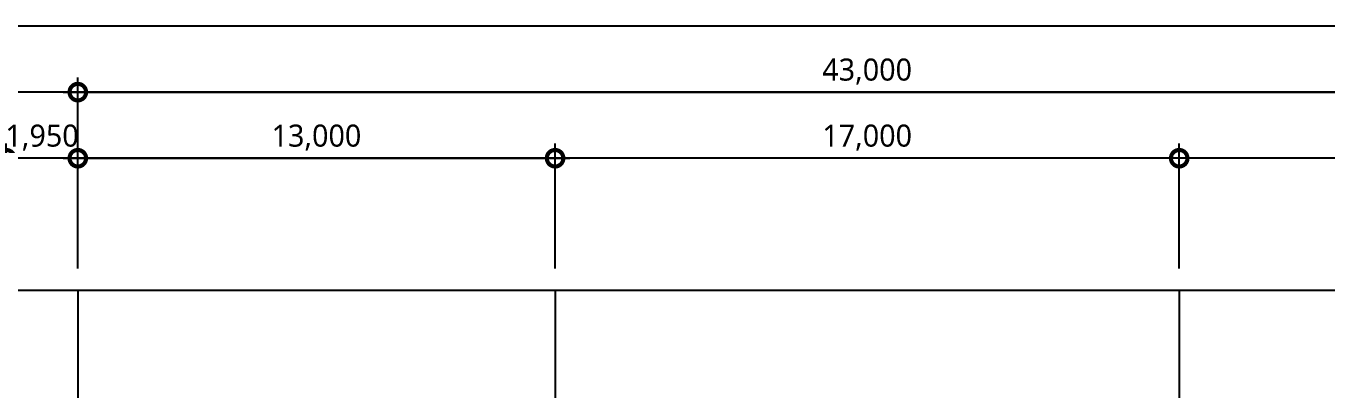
# Model space of a CAD drawing. Header units: millimetres. Extents: x -2325 to 334075, y -552635 to -11738.
# Drawn here: x 52696 to 88132, y -104715 to -94806 of the extents above; entities that cross this region are included whole.
import ezdxf

# ---------------------------------------------------------------- set-up
doc = ezdxf.new("R2010")
doc.units = ezdxf.units.MM
doc.header["$LTSCALE"] = 200
doc.linetypes.add('CEN-GAUN', pattern=[32.2, 30, -1, 0.2, -1])
doc.layers.get('DEFPOINTS').update_dxf_attribs({"color": 137})
doc.layers.add('CEN', color=1, linetype='CEN-GAUN', plot=False)
doc.styles.add('$0$스타일1', font='malgun.ttf')
doc.dimstyles.new('CJA', dxfattribs={"dimscale": 300, "dimtxt": 2.7, "dimasz": 1, "dimexe": 2, "dimexo": 3, "dimgap": 1, "dimtad": 1, "dimdec": 0, "dimzin": 1, "dimdsep": 46, "dimlunit": 6, "dimtxsty": '$0$스타일1', "dimblk": 'CJDOT', "dimcen": 0.09, "dimdle": 1, "dimclrd": 256, "dimclre": 256, "dimclrt": 3, "dimadec": 0, "dimazin": 0, "dimtfac": 1, "dimtdec": 0, "dimtix": 1, "dimtmove": 2, "dimatfit": 3, "dimldrblk": 'CJDOT', "dimfxl": 1, "dimtolj": 1, "dimtzin": 1, "dimarcsym": 0})

# ---------------------------------------------------------------- blocks, each defined once
blk = doc.blocks.new('_DotSmall')
at = {"color": 0, "linetype": 'ByBlock', "const_width": 0.5}
blk.add_lwpolyline([(-0.0625, 0, 1), (0.0625, 0, 1)], format="xyb", close=True, dxfattribs=at)
blk = doc.blocks.new('*D50')
at = {"layer": 'DEFPOINTS', "lineweight": -2, "transparency": 16777216}
for p, q in [((54107, -101406), (54107, -96206)), ((97107, -101406), (97107, -96206)), ((53707, -96606), (97507, -96606))]:
    blk.add_line(p, q, dxfattribs=at)
at = {"layer": 'DEFPOINTS', "color": 0, "transparency": 16777216}
for p in [(97107, -96606), (54107, -102006), (97107, -102006)]:
    blk.add_point(p, dxfattribs=at)
at = {"layer": 'DEFPOINTS', "lineweight": -2, "transparency": 16777216, "xscale": 900, "yscale": 900, "zscale": 900, "rotation": 180}
blk.add_blockref('_DotSmall', (54107, -96606), dxfattribs=at)
at = {"layer": 'DEFPOINTS', "lineweight": -2, "transparency": 16777216, "xscale": 900, "yscale": 900, "zscale": 900}
blk.add_blockref('_DotSmall', (97107, -96606), dxfattribs=at)
at = {"layer": 'DEFPOINTS', "color": 3, "transparency": 16777216, "insert": (75607, -96046), "char_height": 600, "attachment_point": 5, "style": '$0$스타일1'}
blk.add_mtext('\\A1;43,000', dxfattribs=at)
blk = doc.blocks.new('CJDOT')
blk.add_line((-2, 0), (2, 0))
at = {"const_width": 0.5}
blk.add_lwpolyline([(-0.25, 0, 1), (0.25, 0, 1)], format="xyb", close=True, dxfattribs=at)
blk = doc.blocks.new('*D51')
at = {"layer": 'DEFPOINTS', "lineweight": -2, "transparency": 16777216}
for p, q in [((54107, -101406), (54107, -98006)), ((67107, -101406), (67107, -98006)), ((53707, -98406), (67507, -98406))]:
    blk.add_line(p, q, dxfattribs=at)
at = {"layer": 'DEFPOINTS', "color": 0, "transparency": 16777216}
for p in [(67107, -98406), (54107, -102006), (67107, -102006)]:
    blk.add_point(p, dxfattribs=at)
at = {"layer": 'DEFPOINTS', "lineweight": -2, "transparency": 16777216, "xscale": 900, "yscale": 900, "zscale": 900, "rotation": 180}
blk.add_blockref('_DotSmall', (54107, -98406), dxfattribs=at)
at = {"layer": 'DEFPOINTS', "lineweight": -2, "transparency": 16777216, "xscale": 900, "yscale": 900, "zscale": 900}
blk.add_blockref('_DotSmall', (67107, -98406), dxfattribs=at)
at = {"layer": 'DEFPOINTS', "color": 3, "transparency": 16777216, "insert": (60607, -97844), "char_height": 600, "attachment_point": 5, "style": '$0$스타일1'}
blk.add_mtext('\\A1;13,000', dxfattribs=at)
blk = doc.blocks.new('*D52')
at = {"layer": 'DEFPOINTS', "lineweight": -2, "transparency": 16777216}
for p, q in [((67107, -101406), (67107, -98006)), ((84107, -101406), (84107, -98006)), ((84507, -98406), (66707, -98406))]:
    blk.add_line(p, q, dxfattribs=at)
at = {"layer": 'DEFPOINTS', "color": 0, "transparency": 16777216}
for p in [(67107, -98406), (67107, -102006), (84107, -102006)]:
    blk.add_point(p, dxfattribs=at)
at = {"layer": 'DEFPOINTS', "lineweight": -2, "transparency": 16777216, "xscale": 900, "yscale": 900, "zscale": 900, "rotation": 180}
blk.add_blockref('_DotSmall', (67107, -98406), dxfattribs=at)
at = {"layer": 'DEFPOINTS', "lineweight": -2, "transparency": 16777216, "xscale": 900, "yscale": 900, "zscale": 900}
blk.add_blockref('_DotSmall', (84107, -98406), dxfattribs=at)
at = {"layer": 'DEFPOINTS', "color": 3, "transparency": 16777216, "insert": (75607, -97844), "char_height": 600, "attachment_point": 5, "style": '$0$스타일1'}
blk.add_mtext('\\A1;17,000', dxfattribs=at)
blk = doc.blocks.new('*D53')
at = {"layer": 'DEFPOINTS', "lineweight": -2, "transparency": 16777216}
for p, q in [((84107, -101406), (84107, -98006)), ((97107, -101406), (97107, -98006)), ((97507, -98406), (83707, -98406))]:
    blk.add_line(p, q, dxfattribs=at)
at = {"layer": 'DEFPOINTS', "color": 0, "transparency": 16777216}
for p in [(84107, -98406), (84107, -102006), (97107, -102006)]:
    blk.add_point(p, dxfattribs=at)
at = {"layer": 'DEFPOINTS', "lineweight": -2, "transparency": 16777216, "xscale": 900, "yscale": 900, "zscale": 900, "rotation": 180}
blk.add_blockref('_DotSmall', (84107, -98406), dxfattribs=at)
at = {"layer": 'DEFPOINTS', "lineweight": -2, "transparency": 16777216, "xscale": 900, "yscale": 900, "zscale": 900}
blk.add_blockref('_DotSmall', (97107, -98406), dxfattribs=at)
at = {"layer": 'DEFPOINTS', "color": 3, "transparency": 16777216, "insert": (90607, -97844), "char_height": 600, "attachment_point": 5, "style": '$0$스타일1'}
blk.add_mtext('\\A1;13,000', dxfattribs=at)
blk = doc.blocks.new('*D148')
at = {"layer": 'DEFPOINTS', "lineweight": -2, "transparency": 16777216}
for p, q in [((52157, -101406), (52157, -98006)), ((54107, -101406), (54107, -98006)), ((52157, -98406), (51257, -98406)), ((54107, -98406), (52157, -98406)), ((54107, -98406), (55007, -98406))]:
    blk.add_line(p, q, dxfattribs=at)
at = {"layer": 'DEFPOINTS', "color": 0, "transparency": 16777216}
for p in [(52157, -98406), (52157, -102006), (54107, -102006)]:
    blk.add_point(p, dxfattribs=at)
at = {"layer": 'DEFPOINTS', "lineweight": -2, "transparency": 16777216, "xscale": 900, "yscale": 900, "zscale": 900}
blk.add_blockref('_DotSmall', (52157, -98406), dxfattribs=at)
at = {"layer": 'DEFPOINTS', "lineweight": -2, "transparency": 16777216, "xscale": 900, "yscale": 900, "zscale": 900, "rotation": 180}
blk.add_blockref('_DotSmall', (54107, -98406), dxfattribs=at)
at = {"layer": 'DEFPOINTS', "color": 3, "transparency": 16777216, "insert": (53132, -97844), "char_height": 600, "attachment_point": 5, "style": '$0$스타일1'}
blk.add_mtext('\\A1;1,950', dxfattribs=at)

msp = doc.modelspace()

# ---------------------------------------------------------------- linework, layer by layer
at = {"layer": 'CEN'}
for p, q in [((54107.3, -102006.4), (54107.3, -126559.7)), ((67107.3, -102006.4), (67107.3, -127006.4)), ((84107.3, -102006.4), (84107.3, -127006.4))]:
    msp.add_line(p, q, dxfattribs=at)
at = {"layer": 'DEFPOINTS'}
for points in [[(35975, -94806.4), (35975, -134206.4), (115375, -134206.4), (115375, -94806.4)], [(37707.3, -96606.4), (37707.3, -132406.4), (113507.3, -132406.4), (113507.3, -96606.4)], [(39507.3, -98406.4), (39507.3, -130606.4), (111707.3, -130606.4), (111707.3, -98406.4)], [(43107.3, -102006.4), (43107.3, -127006.4), (108107.3, -127006.4), (108107.3, -102006.4)]]:
    msp.add_lwpolyline(points, close=True, dxfattribs=at)

# ---------------------------------------------------------------- dimensions: what is measured, and where the dimension line sits
for base, p2, picture, middle in [((97107.3, -96606.4), (97107.3, -102006.4), '*D50', (75607.3, -96046)), ((67107.3, -98406.4), (67107.3, -102006.4), '*D51', (60607.3, -97844.4))]:
    dim = msp.add_linear_dim(base=base, p1=(54107.3, -102006.4), p2=p2, angle=180, dimstyle='CJA', override={"dimscale": 200, "dimtxt": 3, "dimasz": 4.5, "dimblk1": 'DotSmall', "dimblk2": 'DotSmall', "dimsah": 1, "dimdle": 2}, dxfattribs=at)
    dim.commit()
    dim.dimension.update_dxf_attribs({"geometry": picture, "text_midpoint": middle})
for base, p1, p2, picture, middle in [((52157.3, -98406.4), (54107.3, -102006.4), (52157.3, -102006.4), '*D148', (53132.3, -97844.4)), ((67107.3, -98406.4), (84107.3, -102006.4), (67107.3, -102006.4), '*D52', (75607.3, -97844.4)), ((84107.3, -98406.4), (97107.3, -102006.4), (84107.3, -102006.4), '*D53', (90607.3, -97844.4))]:
    dim = msp.add_linear_dim(base=base, p1=p1, p2=p2, dimstyle='CJA', override={"dimscale": 200, "dimtxt": 3, "dimasz": 4.5, "dimblk1": 'DotSmall', "dimblk2": 'DotSmall', "dimsah": 1, "dimdle": 2}, dxfattribs=at)
    dim.commit()
    dim.dimension.update_dxf_attribs({"geometry": picture, "text_midpoint": middle})

doc.saveas('drawing.dxf')
